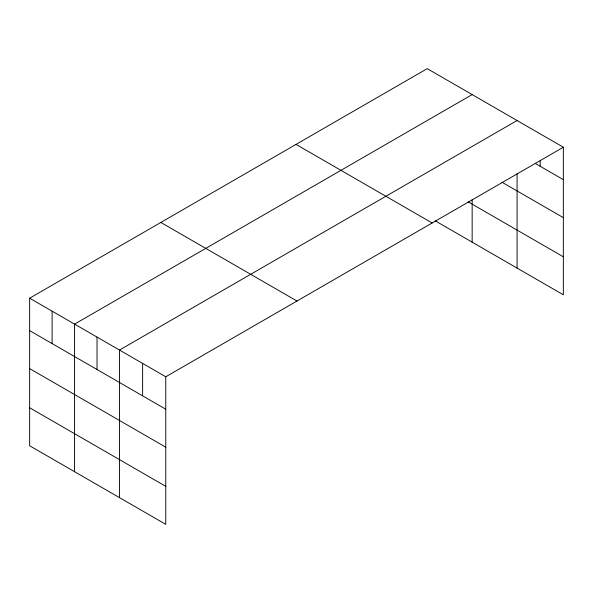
<?xml version="1.0" encoding="UTF-8"?>
<svg xmlns="http://www.w3.org/2000/svg" width="593" height="593" viewBox="0 0 593 593"><rect width="100%" height="100%" fill="white"/><g stroke="black" fill="none" stroke-linecap="round" stroke-linejoin="round"><path stroke-width="0.89" d="M563.35 147.234L165.766 376.777L165.766 524.353L29.65 445.766L29.65 298.19L427.234 68.647L563.35 147.234L563.35 294.81L435.255 220.855M472.154 94.583L74.57 324.126L74.57 471.694M517.066 120.52L119.489 350.055L119.489 497.631M535.42 163.535L563.35 179.657M501.826 182.14L563.35 217.653M468.144 201.842L563.35 256.806M296.033 144.395L432.149 222.983M160.851 222.442L296.967 301.029M29.65 298.19L165.766 376.777M29.65 330.612L165.766 409.2M29.65 368.609L165.766 447.196M29.65 407.762L165.766 486.349M540.208 160.74L540.208 166.299M517.074 173.749L517.074 268.088M472.154 199.708L472.154 242.159M142.624 363.42L142.624 395.842M97.03 337.091L97.03 369.513M52.11 311.155L52.11 343.577"/></g></svg>
